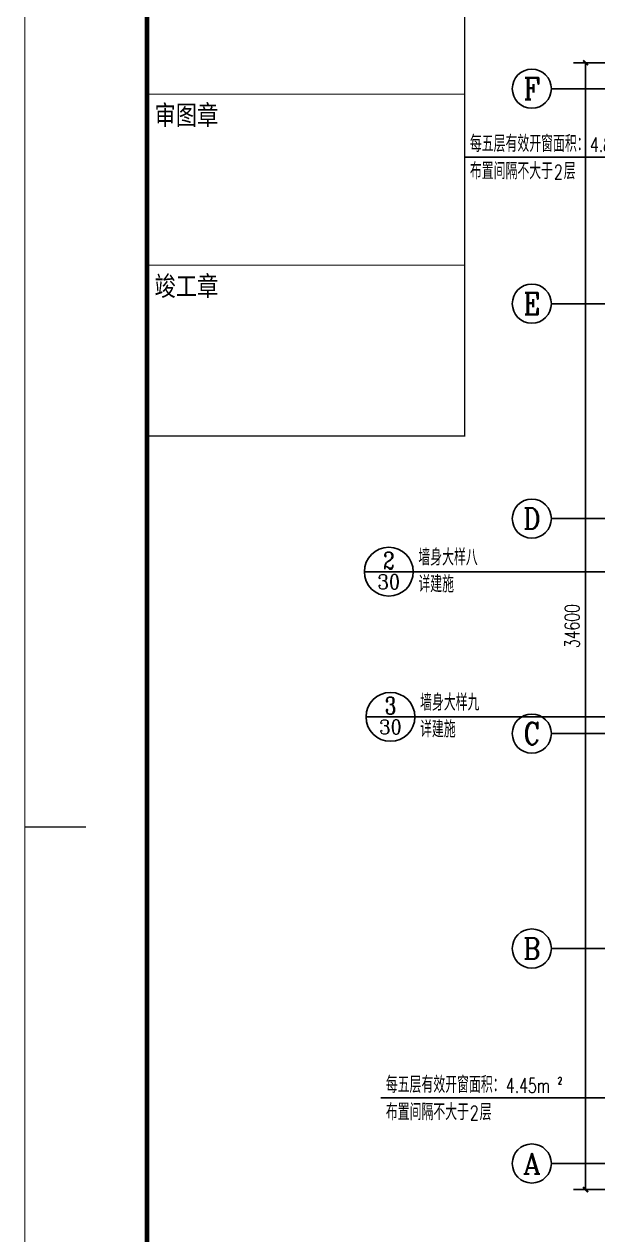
# Model space of a CAD drawing. Extents: x 1738711 to 2346805, y 1189731 to 2516152.
# Drawn here: x 1897814 to 1915416, y 1683836 to 1721006 of the extents above; entities that cross this region are included whole.
import ezdxf
from ezdxf.enums import TextEntityAlignment as Align

# ---------------------------------------------------------------- set-up
doc = ezdxf.new("R2010")
doc.units = 0
doc.header["$LTSCALE"] = 1000
doc.header["$MEASUREMENT"] = 0
for name, color, linetype in [('AXIS', 3, 'Continuous'), ('AXIS_TEXT', 7, 'Continuous'), ('DIM_IDEN', 3, 'Continuous'), ('PUB_TEXT', 7, 'Continuous'), ('TK', 4, 'Continuous')]:
    doc.layers.add(name, color=color, linetype=linetype)
doc.styles.add('_TCH_AXIS', font='COMPLEX', dxfattribs={"bigfont": 'GBCBIG'})
doc.styles.add('_TCH_DIM', font='SIMPLEX', dxfattribs={"bigfont": 'GBCBIG'})
doc.styles.add('_TCH_DIM_T3', font='SIMPLEX', dxfattribs={"width": 0.705882, "bigfont": 'GBCBIG'})
doc.styles.add('_TCH_LABEL', font='COMPLEX', dxfattribs={"bigfont": 'GBCBIG'})
doc.styles.add('COMPLEX', font='COMPLEX')
doc.styles.add('宋体', font='SIMSUN.TTF', dxfattribs={"width": 0.75})
doc.dimstyles.new('_TCH_ARCH&&150', dxfattribs={"dimtxt": 446.25, "dimasz": 150, "dimexe": 375, "dimexo": 450, "dimgap": 189.375, "dimtad": 1, "dimdec": 0, "dimzin": 0, "dimdsep": 46, "dimtxsty": '_TCH_DIM_T3', "dimblk": 'ARCHTICK', "dimcen": 0.09, "dimclrt": 7, "dimazin": 2, "dimtfac": 1, "dimtdec": 0, "dimtix": 1, "dimtmove": 2, "dimatfit": 3, "dimfxl": 1, "dimtolj": 1, "dimtzin": 0, "dimarcsym": 0})

# ---------------------------------------------------------------- blocks, each defined once
blk = doc.blocks.new('章')
at = {"layer": 'TK', "color": 7, "const_width": 0.25}
for points in [[(0, 0), (65, 0), (65, -35), (0, -35)], [(0, -35), (65, -35), (65, -70), (0, -70)], [(0, -70), (65, -70), (65, -105), (0, -105)], [(0, -105), (65, -105), (65, -140), (0, -140)], [(0, -140), (65, -140), (65, -175), (0, -175)]]:
    blk.add_lwpolyline(points, close=True, dxfattribs=at)
at = {"layer": 'TK', "color": 7, "style": '宋体', "width": 0.8}
for s, p in [('注册(执业)章', (1.51, -6.28)), ('预留章', (1.51, -41.28)), ('出图章', (1.51, -76.28)), ('审图章', (1.51, -111.28)), ('竣工章', (1.51, -146.28))]:
    blk.add_text(s, height=4, dxfattribs=at).set_placement(p)
blk = doc.blocks.new('hjashrtahreahe')
at = {"const_width": 25}
for points in [[(500, 29700), (0, 29700)], [(1250, 29700), (0, 29700)]]:
    blk.add_lwpolyline(points, dxfattribs=at)
at = {"layer": 'TK', "color": 7, "const_width": 25}
blk.add_lwpolyline([(0, 59400), (84100, 59400), (84100, 0), (0, 0)], close=True, dxfattribs=at)
at = {"layer": 'TK', "color": 3, "const_width": 100}
blk.add_lwpolyline([(2500, 1000), (2500, 58400), (83100, 58400), (83100, 1000)], close=True, dxfattribs=at)
at = {"xscale": 100, "yscale": 100, "zscale": 100}
blk.add_blockref('章', (2500, 55200), dxfattribs=at)
at = {"layer": 'TK', "style": '宋体', "width": 0.75}
for tag, height, p in [('项目负责人', 350, (6003, 57089)), ('专业负责人', 350, (6003, 56224)), ('设计人', 350, (6003, 55419)), ('版号1', 250, (77304, 22193)), ('时间1', 250, (82405, 22193)), ('版号2', 250, (77304, 21593)), ('时间2', 250, (82405, 21593)), ('版号3', 250, (77304, 20993)), ('时间3', 250, (82405, 20993)), ('建筑会签', 0.0001, (78978, 2403)), ('电气会签', 0.0001, (82128, 2403)), ('结构会签', 0.0001, (78978, 1803)), ('暖通会签', 0.0001, (82128, 1803)), ('给排水会签', 0.0001, (78978, 1250)), ('智能化会签', 0.0001, (82128, 1250))]:
    blk.add_attdef(tag, text='', height=height, dxfattribs=at).set_placement(p, align=Align.CENTER)
for tag, p in [('合作设计单位', (80816, 48986)), ('版号说明1', (79854, 22318)), ('版号说明2', (79854, 21718)), ('版号说明3', (79854, 21118)), ('浙江绿储科技有限公司', (80545, 16036)), ('百兆瓦级集中式熔盐储能关键', (80545, 14953)), ('设备研发及制造基地项目', (80545, 14603)), ('1#研发楼', (80545, 13636)), ('图名', (80545, 12436)), ('工程编号', (78978, 11461)), ('子项编号', (82128, 11461)), ('建筑', (78978, 10711)), ('图号', (82128, 10711)), ('施工图', (78978, 9961)), ('2023.03', (82128, 9961)), ('审定', (79353, 8461)), ('审核', (79353, 7711)), ('工程负责', (79353, 6961)), ('专业负责', (79353, 6211)), ('设计', (79353, 5461)), ('制图', (79353, 4711)), ('校对', (79353, 3961))]:
    blk.add_attdef(tag, text='', height=250, dxfattribs=at).set_placement(p, align=Align.MIDDLE_CENTER)
blk = doc.blocks.new('_ArchTick')
at = {"color": 0, "linetype": 'ByBlock', "const_width": 0.4}
blk.add_lwpolyline([(-0.5, -0.5), (0.5, 0.5)], dxfattribs=at)
blk = doc.blocks.new('*D2924')
at = {"layer": 'AXIS', "color": 0, "lineweight": -2, "transparency": 16777216}
for p, q in [((1919734, 1719825), (1914667, 1719825)), ((1915042, 1685225), (1915042, 1719825)), ((1919734, 1685225), (1914667, 1685225))]:
    blk.add_line(p, q, dxfattribs=at)
at = {"layer": 'Defpoints', "color": 0, "transparency": 16777216}
for p in [(1915042, 1719825), (1920184, 1719825), (1920184, 1685225)]:
    blk.add_point(p, dxfattribs=at)
at = {"layer": 'AXIS', "color": 0, "lineweight": -2, "transparency": 16777216, "xscale": 150, "yscale": 150, "zscale": 150}
for p, rotation in [((1915042, 1719825), 90), ((1915042, 1685225), 270)]:
    blk.add_blockref('_ArchTick', p, dxfattribs=dict(at, rotation=rotation))
at = {"layer": 'AXIS', "color": 7, "transparency": 16777216, "insert": (1914629, 1702525), "char_height": 446.2, "attachment_point": 5, "rotation": 90, "style": '_TCH_DIM_T3'}
blk.add_mtext('\\A1;34600', dxfattribs=at)
blk = doc.blocks.new('_AXISO')
blk.add_circle((0, 0), 0.5)
at = {"layer": 'AXIS_TEXT', "style": 'COMPLEX', "width": 1.041667}
blk.add_attdef('A', text='', height=0.56, dxfattribs=at).set_placement((-0.25, -0.28), (0.25, -0.28), align=Align.FIT)

msp = doc.modelspace()

# ---------------------------------------------------------------- linework, layer by layer
at = {"layer": 'AXIS'}
for p, q in [((1919991.9, 1719025.4), (1913991.9, 1719025.4)), ((1919991.9, 1712425.4), (1913991.9, 1712425.4)), ((1919991.9, 1705825.4), (1913991.9, 1705825.4)), ((1919991.9, 1699225.4), (1913991.9, 1699225.4)), ((1919991.9, 1692625.4), (1913991.9, 1692625.4)), ((1919991.9, 1686025.4), (1913991.9, 1686025.4))]:
    msp.add_line(p, q, dxfattribs=at)
at = {"layer": 'DIM_IDEN'}
for p, q in [((1918304.9, 1716927.7), (1911333.1, 1716927.7)), ((1909752.4, 1704194.6), (1908252.4, 1704194.6)), ((1919323.6, 1704194.6), (1909752.4, 1704194.6)), ((1909803.9, 1699738.8), (1908303.9, 1699738.8)), ((1919323.6, 1699738.8), (1909803.9, 1699738.8)), ((1914518, 1688037), (1908753.6, 1688037)), ((1922091.9, 1688037), (1914518, 1688037))]:
    msp.add_line(p, q, dxfattribs=at)
for centre in [(1909002.4, 1704194.6), (1909053.9, 1699738.8)]:
    msp.add_circle(centre, 750, dxfattribs=at)

# ---------------------------------------------------------------- block references
at = {"xscale": 1.5, "yscale": 1.5, "zscale": 1.5}
msp.add_blockref('hjashrtahreahe', (1897833.1, 1651809.1), dxfattribs=at)
at = {"layer": 'AXIS'}
ref = msp.add_blockref('_AXISO', (1913391.9, 1719025.4), dxfattribs=dict(at, xscale=1200, yscale=1200, zscale=1200))
ref.add_attrib('A', 'F', dxfattribs={"layer": 'AXIS_TEXT', "ltscale": 0.5, "height": 668.2, "style": '_TCH_AXIS'}).set_placement((1913137.4, 1718691.3), (1913646.4, 1718691.3), align=Align.FIT)
ref = msp.add_blockref('_AXISO', (1913391.9, 1712425.4), dxfattribs=dict(at, xscale=1200, yscale=1200, zscale=1200))
ref.add_attrib('A', 'E', dxfattribs={"layer": 'AXIS_TEXT', "ltscale": 0.5, "height": 668.2, "style": '_TCH_AXIS'}).set_placement((1913137.4, 1712091.3), (1913646.4, 1712091.3), align=Align.FIT)
ref = msp.add_blockref('_AXISO', (1913391.9, 1705825.4), dxfattribs=dict(at, xscale=1200, yscale=1200, zscale=1200))
ref.add_attrib('A', 'D', dxfattribs={"layer": 'AXIS_TEXT', "ltscale": 0.5, "height": 652.9, "style": '_TCH_AXIS'}).set_placement((1913127.6, 1705499), (1913656.2, 1705499), align=Align.FIT)
ref = msp.add_blockref('_AXISO', (1913391.9, 1699225.4), dxfattribs=dict(at, xscale=1200, yscale=1200, zscale=1200))
ref.add_attrib('A', 'C', dxfattribs={"layer": 'AXIS_TEXT', "ltscale": 0.5, "height": 683.5, "style": '_TCH_AXIS'}).set_placement((1913147.8, 1698883.6), (1913636, 1698883.6), align=Align.FIT)
ref = msp.add_blockref('_AXISO', (1913391.9, 1692625.4), dxfattribs=dict(at, xscale=1200, yscale=1200, zscale=1200))
ref.add_attrib('A', 'B', dxfattribs={"layer": 'AXIS_TEXT', "ltscale": 0.5, "height": 652.9, "style": '_TCH_AXIS'}).set_placement((1913127.6, 1692299), (1913656.2, 1692299), align=Align.FIT)
ref = msp.add_blockref('_AXISO', (1913391.9, 1686025.4), dxfattribs=dict(at, xscale=1200, yscale=1200, zscale=1200))
ref.add_attrib('A', 'A', dxfattribs={"layer": 'AXIS_TEXT', "ltscale": 0.5, "height": 637.8, "style": '_TCH_AXIS'}).set_placement((1913118.6, 1685706.5), (1913665.2, 1685706.5), align=Align.FIT)

# ---------------------------------------------------------------- texts
at = {"layer": 'PUB_TEXT', "color": 7}
for s, height, style, p in [('每五层有效开窗面积：', 506.38, '_TCH_LABEL', (1911490.6, 1717085.2)), ('布置间隔不大于', 506.38, '_TCH_LABEL', (1911490.6, 1716245.2)), ('层', 506.4, '_TCH_LABEL', (1914370.9, 1716245.2)), ('墙身大样八', 506.38, '_TCH_DIM', (1909909.9, 1704385.6)), ('详建施', 506.38, '_TCH_DIM', (1909909.9, 1703562.3)), ('墙身大样九', 506.38, '_TCH_DIM', (1909961.4, 1699929.8)), ('详建施', 506.38, '_TCH_DIM', (1909961.4, 1699106.5)), ('每五层有效开窗面积：', 506.38, '_TCH_LABEL', (1908911.1, 1688194.5)), ('布置间隔不大于', 506.38, '_TCH_LABEL', (1908911.1, 1687354.5)), ('层', 506.4, '_TCH_LABEL', (1911791.5, 1687354.5))]:
    msp.add_text(s, height=height, dxfattribs=dict(at, style=style)).set_placement(p)
at = {"layer": 'PUB_TEXT', "color": 7, "style": '_TCH_LABEL', "width": 0.705882}
for s, height, p in [('4.85m', 446.25, (1915176.8, 1717085.2)), ('2', 446.2, (1914070.9, 1716245.2)), ('4.45m', 446.25, (1912597.3, 1688194.5)), ('2', 223.1, (1914187.3, 1688457)), ('2', 446.2, (1911491.5, 1687354.5))]:
    msp.add_text(s, height=height, dxfattribs=at).set_placement(p)
at = {"layer": 'PUB_TEXT', "color": 7, "style": '_TCH_LABEL'}
for s, height, p, p2 in [('2', 522, (1908828.4, 1704277.6), (1909176.4, 1704277.6)), ('30', 443.85, (1908653.7, 1703662.7), (1909351.1, 1703662.7)), ('3', 522, (1908879.9, 1699821.8), (1909227.9, 1699821.8)), ('30', 443.85, (1908705.2, 1699206.9), (1909402.7, 1699206.9))]:
    msp.add_text(s, height=height, dxfattribs=at).set_placement(p, p2, align=Align.FIT)

# ---------------------------------------------------------------- dimensions: what is measured, and where the dimension line sits
at = {"layer": 'AXIS'}
dim = msp.add_aligned_dim(p1=(1920184.4, 1685225.4), p2=(1920184.4, 1719825.4), distance=5142.5, dimstyle='_TCH_ARCH&&150', dxfattribs=at)
dim.commit()
dim.dimension.update_dxf_attribs({"geometry": '*D2924', "text_midpoint": (1914629.4, 1702525.4)})

doc.saveas('drawing.dxf')
